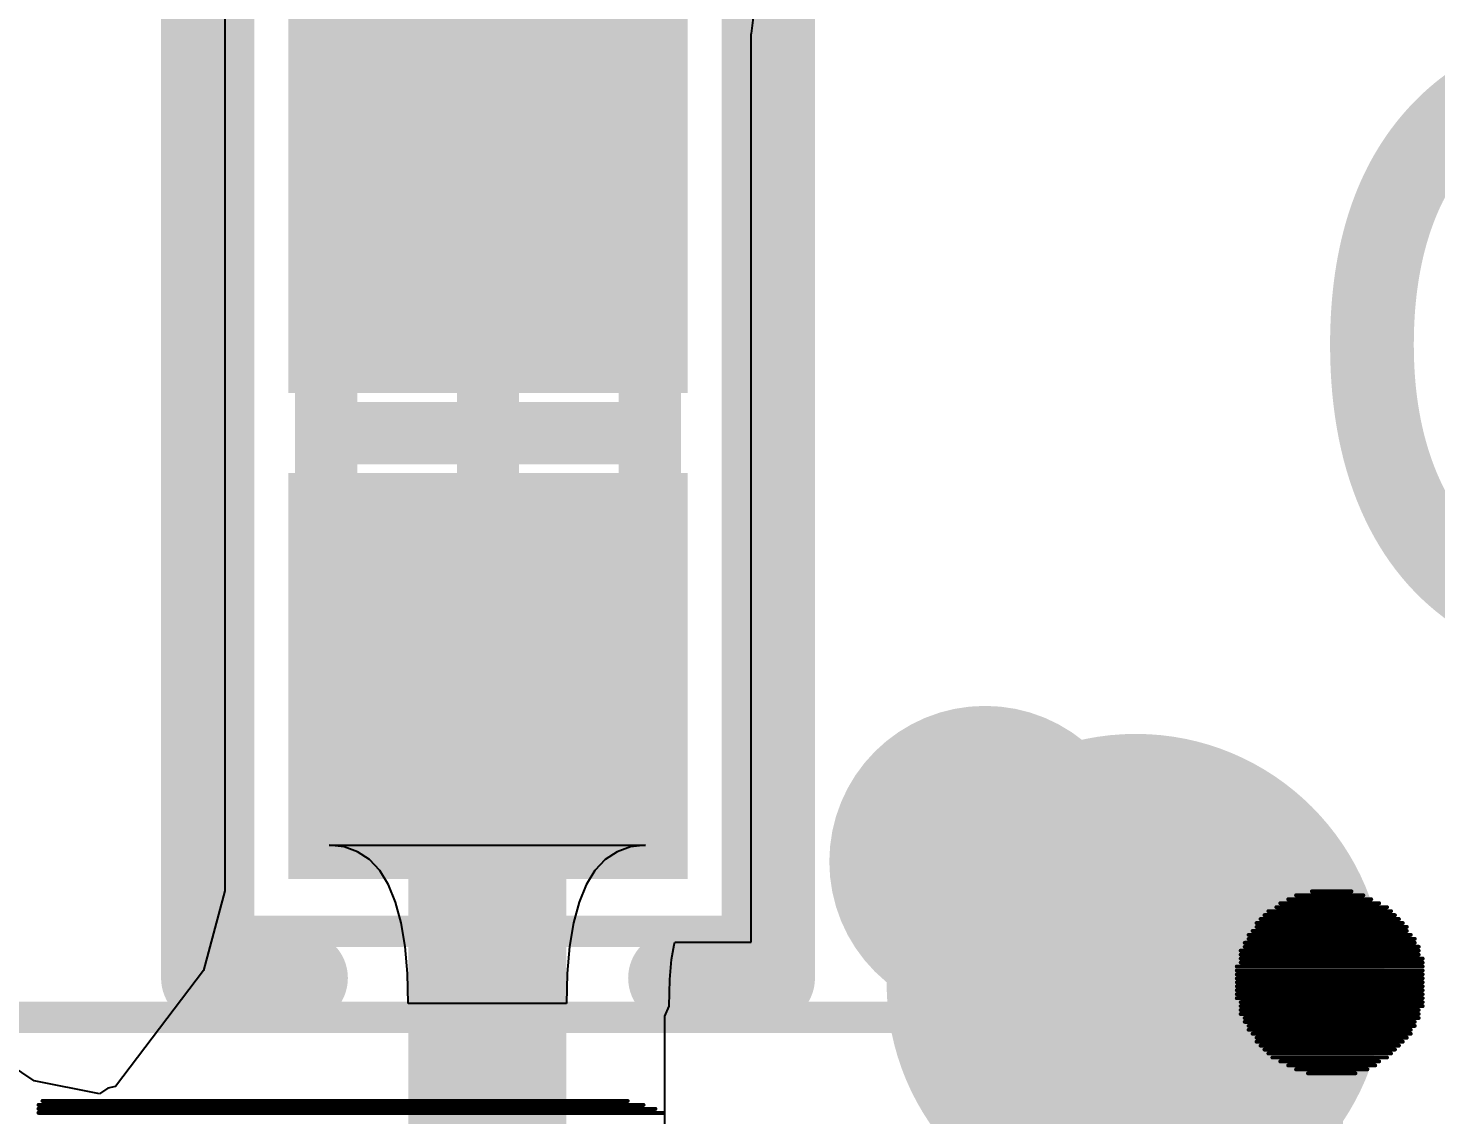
# Model space of a CAD drawing. Header units: inches. Extents: x 0 to 5455, y -5 to 5444.
# Drawn here: x 13.222 to 15.482, y 31.788 to 33.533 of the extents above; entities that cross this region are included whole.
import ezdxf

# ---------------------------------------------------------------- set-up
doc = ezdxf.new("R2010")
doc.units = ezdxf.units.IN
for name, color, linetype in [('Bottom Layer', 5, 'Continuous'), ('Bottom Overlay', 54, 'Continuous'), ('Top 3D Body', 56, 'Continuous'), ('Top Courtyard', 56, 'Continuous'), ('Top Layer', 1, 'Continuous'), ('Top Overlay', 2, 'Continuous'), ('Top Paste', 8, 'Continuous'), ('Top Solder', 216, 'Continuous'), ('Via Holes', 16, 'Continuous')]:
    doc.layers.add(name, color=color, linetype=linetype)
doc.styles.add('Arial', font='', dxfattribs={"height": 0.2})
doc.styles.get('Arial').set_extended_font_data('Arial')

# ---------------------------------------------------------------- blocks, each defined once
blk = doc.blocks.new('5394DE47_A0E8_4329_8464_7791B7C19310_33')
at = {"layer": 'Bottom Overlay'}
for points in [[(8.6058, -2.8355, 0.00635, 0.00635, 0), (7.6025, -2.8355, 0.00635, 0.00635, 0)], [(8.6058, -2.8419, 0.00635, 0.00635, 0), (7.6152, -2.8419, 0.00635, 0.00635, 0)], [(8.6058, -2.8482, 0.00635, 0.00635, 0), (7.6342, -2.8482, 0.00635, 0.00635, 0)], [(8.5994, -2.8546, 0.00635, 0.00635, 0), (7.6596, -2.8546, 0.00635, 0.00635, 0)], [(6.6119, -2.9181, 0.00635, 0.00635, 0), (6.4531, -2.9181, 0.00635, 0.00635, 0)], [(6.5992, -2.9117, 0.00635, 0.00635, 0), (6.4595, -2.9117, 0.00635, 0.00635, 0)], [(6.5865, -2.9054, 0.00635, 0.00635, 0), (6.4722, -2.9054, 0.00635, 0.00635, 0)], [(6.5674, -2.899, 0.00635, 0.00635, 0), (6.4912, -2.899, 0.00635, 0.00635, 0)], [(6.6373, -2.9371, 0.00635, 0.00635, 0), (6.4277, -2.9371, 0.00635, 0.00635, 0)], [(6.6309, -2.9308, 0.00635, 0.00635, 0), (6.4341, -2.9308, 0.00635, 0.00635, 0)], [(6.6246, -2.9244, 0.00635, 0.00635, 0), (6.4404, -2.9244, 0.00635, 0.00635, 0)], [(6.6563, -2.9625, 0.00635, 0.00635, 0), (6.4023, -2.9625, 0.00635, 0.00635, 0)], [(6.65, -2.9562, 0.00635, 0.00635, 0), (6.4087, -2.9562, 0.00635, 0.00635, 0)], [(6.65, -2.9498, 0.00635, 0.00635, 0), (6.415, -2.9498, 0.00635, 0.00635, 0)], [(6.6436, -2.9435, 0.00635, 0.00635, 0), (6.4214, -2.9435, 0.00635, 0.00635, 0)], [(6.6627, -2.9752, 0.00635, 0.00635, 0), (6.396, -2.9752, 0.00635, 0.00635, 0)], [(6.669, -2.9816, 0.00635, 0.00635, 0), (6.396, -2.9816, 0.00635, 0.00635, 0)], [(6.6627, -2.9689, 0.00635, 0.00635, 0), (6.4023, -2.9689, 0.00635, 0.00635, 0)], [(6.6754, -3.007, 0.00635, 0.00635, 0), (6.3833, -3.007, 0.00635, 0.00635, 0)], [(6.669, -2.9879, 0.00635, 0.00635, 0), (6.3896, -2.9879, 0.00635, 0.00635, 0)], [(6.6754, -2.9943, 0.00635, 0.00635, 0), (6.3896, -2.9943, 0.00635, 0.00635, 0)], [(6.6754, -3.0006, 0.00635, 0.00635, 0), (6.3896, -3.0006, 0.00635, 0.00635, 0)], [(6.6754, -3.0133, 0.00635, 0.00635, 0), (6.3833, -3.0133, 0.00635, 0.00635, 0)], [(6.6817, -3.0197, 0.00635, 0.00635, 0), (6.3833, -3.0197, 0.00635, 0.00635, 0)], [(6.6817, -3.026, 0.00635, 0.00635, 0), (6.3833, -3.026, 0.00635, 0.00635, 0)], [(6.6817, -3.0324, 0.00635, 0.00635, 0), (6.3833, -3.0324, 0.00635, 0.00635, 0)], [(6.6817, -3.0387, 0.00635, 0.00635, 0), (6.3833, -3.0387, 0.00635, 0.00635, 0)], [(6.6817, -3.0451, 0.00635, 0.00635, 0), (6.3833, -3.0451, 0.00635, 0.00635, 0)], [(6.6817, -3.0514, 0.00635, 0.00635, 0), (6.3833, -3.0514, 0.00635, 0.00635, 0)], [(6.6817, -3.0578, 0.00635, 0.00635, 0), (6.3833, -3.0578, 0.00635, 0.00635, 0)], [(6.6817, -3.0641, 0.00635, 0.00635, 0), (6.3833, -3.0641, 0.00635, 0.00635, 0)], [(6.6817, -3.0705, 0.00635, 0.00635, 0), (6.3833, -3.0705, 0.00635, 0.00635, 0)], [(6.6754, -3.0768, 0.00635, 0.00635, 0), (6.3833, -3.0768, 0.00635, 0.00635, 0)], [(6.6754, -3.0832, 0.00635, 0.00635, 0), (6.3833, -3.0832, 0.00635, 0.00635, 0)], [(6.6754, -3.0895, 0.00635, 0.00635, 0), (6.3896, -3.0895, 0.00635, 0.00635, 0)], [(6.6754, -3.0959, 0.00635, 0.00635, 0), (6.3896, -3.0959, 0.00635, 0.00635, 0)], [(6.669, -3.1022, 0.00635, 0.00635, 0), (6.3896, -3.1022, 0.00635, 0.00635, 0)], [(6.669, -3.1086, 0.00635, 0.00635, 0), (6.396, -3.1086, 0.00635, 0.00635, 0)], [(6.6627, -3.1149, 0.00635, 0.00635, 0), (6.396, -3.1149, 0.00635, 0.00635, 0)], [(6.6627, -3.1213, 0.00635, 0.00635, 0), (6.4023, -3.1213, 0.00635, 0.00635, 0)], [(6.6563, -3.1276, 0.00635, 0.00635, 0), (6.4087, -3.1276, 0.00635, 0.00635, 0)], [(6.65, -3.134, 0.00635, 0.00635, 0), (6.4087, -3.134, 0.00635, 0.00635, 0)], [(6.65, -3.1403, 0.00635, 0.00635, 0), (6.415, -3.1403, 0.00635, 0.00635, 0)], [(6.6436, -3.1467, 0.00635, 0.00635, 0), (6.4214, -3.1467, 0.00635, 0.00635, 0)], [(6.6373, -3.153, 0.00635, 0.00635, 0), (6.4277, -3.153, 0.00635, 0.00635, 0)], [(6.6309, -3.1594, 0.00635, 0.00635, 0), (6.4341, -3.1594, 0.00635, 0.00635, 0)], [(6.6182, -3.1657, 0.00635, 0.00635, 0), (6.4404, -3.1657, 0.00635, 0.00635, 0)], [(6.6119, -3.1721, 0.00635, 0.00635, 0), (6.4531, -3.1721, 0.00635, 0.00635, 0)], [(6.5992, -3.1784, 0.00635, 0.00635, 0), (6.4658, -3.1784, 0.00635, 0.00635, 0)], [(6.5865, -3.1848, 0.00635, 0.00635, 0), (6.4785, -3.1848, 0.00635, 0.00635, 0)], [(6.5611, -3.1911, 0.00635, 0.00635, 0), (6.4976, -3.1911, 0.00635, 0.00635, 0)]]:
    blk.add_lwpolyline(points, format="xyseb", dxfattribs=at)
for points in [[(7.6009, -2.8355, 0.00317, 0.00317, 1), (7.6041, -2.8355, 0.00317, 0.00317, 1)], [(7.6136, -2.8419, 0.00317, 0.00317, 1), (7.6168, -2.8419, 0.00317, 0.00317, 1)], [(7.6327, -2.8482, 0.00317, 0.00317, 1), (7.6358, -2.8482, 0.00317, 0.00317, 1)], [(8.6042, -2.8355, 0.00317, 0.00317, 1), (8.6074, -2.8355, 0.00317, 0.00317, 1)], [(8.6042, -2.8419, 0.00317, 0.00317, 1), (8.6074, -2.8419, 0.00317, 0.00317, 1)], [(8.6042, -2.8482, 0.00317, 0.00317, 1), (8.6074, -2.8482, 0.00317, 0.00317, 1)], [(7.6581, -2.8546, 0.00317, 0.00317, 1), (7.6612, -2.8546, 0.00317, 0.00317, 1)], [(8.5979, -2.8546, 0.00317, 0.00317, 1), (8.601, -2.8546, 0.00317, 0.00317, 1)], [(6.4516, -2.9181, 0.00317, 0.00317, 1), (6.4547, -2.9181, 0.00317, 0.00317, 1)], [(6.4579, -2.9117, 0.00317, 0.00317, 1), (6.4611, -2.9117, 0.00317, 0.00317, 1)], [(6.4706, -2.9054, 0.00317, 0.00317, 1), (6.4738, -2.9054, 0.00317, 0.00317, 1)], [(6.4897, -2.899, 0.00317, 0.00317, 1), (6.4928, -2.899, 0.00317, 0.00317, 1)], [(6.5659, -2.899, 0.00317, 0.00317, 1), (6.569, -2.899, 0.00317, 0.00317, 1)], [(6.5849, -2.9054, 0.00317, 0.00317, 1), (6.5881, -2.9054, 0.00317, 0.00317, 1)], [(6.5976, -2.9117, 0.00317, 0.00317, 1), (6.6008, -2.9117, 0.00317, 0.00317, 1)], [(6.6103, -2.9181, 0.00317, 0.00317, 1), (6.6135, -2.9181, 0.00317, 0.00317, 1)], [(6.4262, -2.9371, 0.00317, 0.00317, 1), (6.4293, -2.9371, 0.00317, 0.00317, 1)], [(6.4325, -2.9308, 0.00317, 0.00317, 1), (6.4357, -2.9308, 0.00317, 0.00317, 1)], [(6.4389, -2.9244, 0.00317, 0.00317, 1), (6.442, -2.9244, 0.00317, 0.00317, 1)], [(6.623, -2.9244, 0.00317, 0.00317, 1), (6.6262, -2.9244, 0.00317, 0.00317, 1)], [(6.6294, -2.9308, 0.00317, 0.00317, 1), (6.6325, -2.9308, 0.00317, 0.00317, 1)], [(6.6357, -2.9371, 0.00317, 0.00317, 1), (6.6389, -2.9371, 0.00317, 0.00317, 1)], [(6.4008, -2.9625, 0.00317, 0.00317, 1), (6.4039, -2.9625, 0.00317, 0.00317, 1)], [(6.4071, -2.9562, 0.00317, 0.00317, 1), (6.4103, -2.9562, 0.00317, 0.00317, 1)], [(6.4135, -2.9498, 0.00317, 0.00317, 1), (6.4166, -2.9498, 0.00317, 0.00317, 1)], [(6.4198, -2.9435, 0.00317, 0.00317, 1), (6.423, -2.9435, 0.00317, 0.00317, 1)], [(6.6421, -2.9435, 0.00317, 0.00317, 1), (6.6452, -2.9435, 0.00317, 0.00317, 1)], [(6.6484, -2.9498, 0.00317, 0.00317, 1), (6.6516, -2.9498, 0.00317, 0.00317, 1)], [(6.6484, -2.9562, 0.00317, 0.00317, 1), (6.6516, -2.9562, 0.00317, 0.00317, 1)], [(6.6548, -2.9625, 0.00317, 0.00317, 1), (6.6579, -2.9625, 0.00317, 0.00317, 1)], [(6.3944, -2.9752, 0.00317, 0.00317, 1), (6.3976, -2.9752, 0.00317, 0.00317, 1)], [(6.3944, -2.9816, 0.00317, 0.00317, 1), (6.3976, -2.9816, 0.00317, 0.00317, 1)], [(6.4008, -2.9689, 0.00317, 0.00317, 1), (6.4039, -2.9689, 0.00317, 0.00317, 1)], [(6.6611, -2.9689, 0.00317, 0.00317, 1), (6.6643, -2.9689, 0.00317, 0.00317, 1)], [(6.6611, -2.9752, 0.00317, 0.00317, 1), (6.6643, -2.9752, 0.00317, 0.00317, 1)], [(6.6675, -2.9816, 0.00317, 0.00317, 1), (6.6706, -2.9816, 0.00317, 0.00317, 1)], [(6.3817, -3.007, 0.00317, 0.00317, 1), (6.3849, -3.007, 0.00317, 0.00317, 1)], [(6.3881, -2.9879, 0.00317, 0.00317, 1), (6.3912, -2.9879, 0.00317, 0.00317, 1)], [(6.3881, -2.9943, 0.00317, 0.00317, 1), (6.3912, -2.9943, 0.00317, 0.00317, 1)], [(6.3881, -3.0006, 0.00317, 0.00317, 1), (6.3912, -3.0006, 0.00317, 0.00317, 1)], [(6.6675, -2.9879, 0.00317, 0.00317, 1), (6.6706, -2.9879, 0.00317, 0.00317, 1)], [(6.6738, -2.9943, 0.00317, 0.00317, 1), (6.677, -2.9943, 0.00317, 0.00317, 1)], [(6.6738, -3.0006, 0.00317, 0.00317, 1), (6.677, -3.0006, 0.00317, 0.00317, 1)], [(6.6738, -3.007, 0.00317, 0.00317, 1), (6.677, -3.007, 0.00317, 0.00317, 1)], [(6.3817, -3.0133, 0.00317, 0.00317, 1), (6.3849, -3.0133, 0.00317, 0.00317, 1)], [(6.3817, -3.0197, 0.00317, 0.00317, 1), (6.3849, -3.0197, 0.00317, 0.00317, 1)], [(6.3817, -3.026, 0.00317, 0.00317, 1), (6.3849, -3.026, 0.00317, 0.00317, 1)], [(6.6738, -3.0133, 0.00317, 0.00317, 1), (6.677, -3.0133, 0.00317, 0.00317, 1)], [(6.6802, -3.0197, 0.00317, 0.00317, 1), (6.6833, -3.0197, 0.00317, 0.00317, 1)], [(6.6802, -3.026, 0.00317, 0.00317, 1), (6.6833, -3.026, 0.00317, 0.00317, 1)], [(6.3817, -3.0324, 0.00317, 0.00317, 1), (6.3849, -3.0324, 0.00317, 0.00317, 1)], [(6.3817, -3.0387, 0.00317, 0.00317, 1), (6.3849, -3.0387, 0.00317, 0.00317, 1)], [(6.3817, -3.0451, 0.00317, 0.00317, 1), (6.3849, -3.0451, 0.00317, 0.00317, 1)], [(6.3817, -3.0514, 0.00317, 0.00317, 1), (6.3849, -3.0514, 0.00317, 0.00317, 1)], [(6.6802, -3.0324, 0.00317, 0.00317, 1), (6.6833, -3.0324, 0.00317, 0.00317, 1)], [(6.6802, -3.0387, 0.00317, 0.00317, 1), (6.6833, -3.0387, 0.00317, 0.00317, 1)], [(6.6802, -3.0451, 0.00317, 0.00317, 1), (6.6833, -3.0451, 0.00317, 0.00317, 1)], [(6.6802, -3.0514, 0.00317, 0.00317, 1), (6.6833, -3.0514, 0.00317, 0.00317, 1)], [(6.3817, -3.0578, 0.00317, 0.00317, 1), (6.3849, -3.0578, 0.00317, 0.00317, 1)], [(6.3817, -3.0641, 0.00317, 0.00317, 1), (6.3849, -3.0641, 0.00317, 0.00317, 1)], [(6.3817, -3.0705, 0.00317, 0.00317, 1), (6.3849, -3.0705, 0.00317, 0.00317, 1)], [(6.3817, -3.0768, 0.00317, 0.00317, 1), (6.3849, -3.0768, 0.00317, 0.00317, 1)], [(6.6738, -3.0768, 0.00317, 0.00317, 1), (6.677, -3.0768, 0.00317, 0.00317, 1)], [(6.6802, -3.0578, 0.00317, 0.00317, 1), (6.6833, -3.0578, 0.00317, 0.00317, 1)], [(6.6802, -3.0641, 0.00317, 0.00317, 1), (6.6833, -3.0641, 0.00317, 0.00317, 1)], [(6.6802, -3.0705, 0.00317, 0.00317, 1), (6.6833, -3.0705, 0.00317, 0.00317, 1)], [(6.3817, -3.0832, 0.00317, 0.00317, 1), (6.3849, -3.0832, 0.00317, 0.00317, 1)], [(6.3881, -3.0895, 0.00317, 0.00317, 1), (6.3912, -3.0895, 0.00317, 0.00317, 1)], [(6.3881, -3.0959, 0.00317, 0.00317, 1), (6.3912, -3.0959, 0.00317, 0.00317, 1)], [(6.6738, -3.0832, 0.00317, 0.00317, 1), (6.677, -3.0832, 0.00317, 0.00317, 1)], [(6.6738, -3.0895, 0.00317, 0.00317, 1), (6.677, -3.0895, 0.00317, 0.00317, 1)], [(6.6738, -3.0959, 0.00317, 0.00317, 1), (6.677, -3.0959, 0.00317, 0.00317, 1)], [(6.3881, -3.1022, 0.00317, 0.00317, 1), (6.3912, -3.1022, 0.00317, 0.00317, 1)], [(6.3944, -3.1086, 0.00317, 0.00317, 1), (6.3976, -3.1086, 0.00317, 0.00317, 1)], [(6.3944, -3.1149, 0.00317, 0.00317, 1), (6.3976, -3.1149, 0.00317, 0.00317, 1)], [(6.4008, -3.1213, 0.00317, 0.00317, 1), (6.4039, -3.1213, 0.00317, 0.00317, 1)], [(6.6611, -3.1149, 0.00317, 0.00317, 1), (6.6643, -3.1149, 0.00317, 0.00317, 1)], [(6.6611, -3.1213, 0.00317, 0.00317, 1), (6.6643, -3.1213, 0.00317, 0.00317, 1)], [(6.6675, -3.1022, 0.00317, 0.00317, 1), (6.6706, -3.1022, 0.00317, 0.00317, 1)], [(6.6675, -3.1086, 0.00317, 0.00317, 1), (6.6706, -3.1086, 0.00317, 0.00317, 1)], [(6.4071, -3.1276, 0.00317, 0.00317, 1), (6.4103, -3.1276, 0.00317, 0.00317, 1)], [(6.4071, -3.134, 0.00317, 0.00317, 1), (6.4103, -3.134, 0.00317, 0.00317, 1)], [(6.4135, -3.1403, 0.00317, 0.00317, 1), (6.4166, -3.1403, 0.00317, 0.00317, 1)], [(6.6484, -3.134, 0.00317, 0.00317, 1), (6.6516, -3.134, 0.00317, 0.00317, 1)], [(6.6484, -3.1403, 0.00317, 0.00317, 1), (6.6516, -3.1403, 0.00317, 0.00317, 1)], [(6.6548, -3.1276, 0.00317, 0.00317, 1), (6.6579, -3.1276, 0.00317, 0.00317, 1)], [(6.4198, -3.1467, 0.00317, 0.00317, 1), (6.423, -3.1467, 0.00317, 0.00317, 1)], [(6.4262, -3.153, 0.00317, 0.00317, 1), (6.4293, -3.153, 0.00317, 0.00317, 1)], [(6.4325, -3.1594, 0.00317, 0.00317, 1), (6.4357, -3.1594, 0.00317, 0.00317, 1)], [(6.4389, -3.1657, 0.00317, 0.00317, 1), (6.442, -3.1657, 0.00317, 0.00317, 1)], [(6.6167, -3.1657, 0.00317, 0.00317, 1), (6.6198, -3.1657, 0.00317, 0.00317, 1)], [(6.6294, -3.1594, 0.00317, 0.00317, 1), (6.6325, -3.1594, 0.00317, 0.00317, 1)], [(6.6357, -3.153, 0.00317, 0.00317, 1), (6.6389, -3.153, 0.00317, 0.00317, 1)], [(6.6421, -3.1467, 0.00317, 0.00317, 1), (6.6452, -3.1467, 0.00317, 0.00317, 1)], [(6.4516, -3.1721, 0.00317, 0.00317, 1), (6.4547, -3.1721, 0.00317, 0.00317, 1)], [(6.4643, -3.1784, 0.00317, 0.00317, 1), (6.4674, -3.1784, 0.00317, 0.00317, 1)], [(6.477, -3.1848, 0.00317, 0.00317, 1), (6.4801, -3.1848, 0.00317, 0.00317, 1)], [(6.5849, -3.1848, 0.00317, 0.00317, 1), (6.5881, -3.1848, 0.00317, 0.00317, 1)], [(6.5976, -3.1784, 0.00317, 0.00317, 1), (6.6008, -3.1784, 0.00317, 0.00317, 1)], [(6.6103, -3.1721, 0.00317, 0.00317, 1), (6.6135, -3.1721, 0.00317, 0.00317, 1)], [(6.496, -3.1911, 0.00317, 0.00317, 1), (6.4992, -3.1911, 0.00317, 0.00317, 1)], [(6.5595, -3.1911, 0.00317, 0.00317, 1), (6.5627, -3.1911, 0.00317, 0.00317, 1)]]:
    blk.add_lwpolyline(points, format="xyseb", close=True, dxfattribs=at)
blk = doc.blocks.new('1C9CA8C2_7F7E_4E2B_A488_6DD37E6BADEA_36')
at = {"layer": 'Top Courtyard'}
for points in [[(-2.1, -2.1, 0.05, 0.05, 0), (-2.1, 2.1, 0.05, 0.05, 0)], [(2.1, 2.1, 0.05, 0.05, 0), (-2.1, 2.1, 0.05, 0.05, 0)]]:
    blk.add_lwpolyline(points, format="xyseb", dxfattribs=at)
blk.add_lwpolyline([(-2.1125, 2.1, 0.025, 0.025, 1), (-2.0875, 2.1, 0.025, 0.025, 1)], format="xyseb", close=True, dxfattribs=at)
blk.add_lwpolyline([(-2.1125, 2.1, 0.025, 0.025, 1), (-2.0875, 2.1, 0.025, 0.025, 1)], format="xyseb", close=True, dxfattribs=at)
at = {"layer": 'Top Overlay'}
for points in [[(-2.225, 1.55, 0.25, 0.25, 1), (-2.475, 1.55, 0.25, 0.25, 1)], [(-2.5375, 1.55, 0.125, 0.125, 1), (-2.4125, 1.55, 0.125, 0.125, 1)], [(-2.2875, 1.55, 0.125, 0.125, 1), (-2.1625, 1.55, 0.125, 0.125, 1)]]:
    blk.add_lwpolyline(points, format="xyseb", close=True, dxfattribs=at)
blk = doc.blocks.new('CAP_0402_1005_RF_40')
at = {"layer": 'Top Layer'}
for points in [[(-0.665, -0.27), (-0.665, 0.27), (-0.115, 0.27), (-0.115, -0.27)], [(0.115, -0.27), (0.115, 0.27), (0.665, 0.27), (0.665, -0.27)]]:
    blk.add_hatch(color=1, dxfattribs=at).paths.add_polyline_path(points)
at = {"layer": 'Top Paste'}
for points in [[(-0.665, -0.27), (-0.665, 0.27), (-0.115, 0.27), (-0.115, -0.27)], [(0.115, -0.27), (0.115, 0.27), (0.665, 0.27), (0.665, -0.27)]]:
    blk.add_hatch(color=8, dxfattribs=at).paths.add_polyline_path(points)
at = {"layer": 'Top Solder'}
for points in [[(-0.7158, -0.3208), (-0.7158, 0.3208), (-0.0642, 0.3208), (-0.0642, -0.3208)], [(0.0642, -0.3208), (0.0642, 0.3208), (0.7158, 0.3208), (0.7158, -0.3208)]]:
    blk.add_hatch(color=216, dxfattribs=at).paths.add_polyline_path(points)
at = {"layer": 'Top 3D Body'}
for points in [[(-0.515, -0.26, 0.1, 0.1, 0), (-0.515, 0.26, 0.1, 0.1, 0)], [(0.515, 0.26, 0.1, 0.1, 0), (-0.515, 0.26, 0.1, 0.1, 0)], [(0.515, -0.26, 0.1, 0.1, 0), (0.515, 0.26, 0.1, 0.1, 0)], [(0.515, -0.26, 0.1, 0.1, 0), (-0.515, -0.26, 0.1, 0.1, 0)]]:
    blk.add_lwpolyline(points, format="xyseb", dxfattribs=at)
for points in [[(-0.54, 0.26, 0.05, 0.05, 1), (-0.49, 0.26, 0.05, 0.05, 1)], [(-0.54, 0.26, 0.05, 0.05, 1), (-0.49, 0.26, 0.05, 0.05, 1)], [(0.49, 0.26, 0.05, 0.05, 1), (0.54, 0.26, 0.05, 0.05, 1)], [(0.49, 0.26, 0.05, 0.05, 1), (0.54, 0.26, 0.05, 0.05, 1)], [(-0.54, -0.26, 0.05, 0.05, 1), (-0.49, -0.26, 0.05, 0.05, 1)], [(-0.54, -0.26, 0.05, 0.05, 1), (-0.49, -0.26, 0.05, 0.05, 1)], [(0.49, -0.26, 0.05, 0.05, 1), (0.54, -0.26, 0.05, 0.05, 1)], [(0.49, -0.26, 0.05, 0.05, 1), (0.54, -0.26, 0.05, 0.05, 1)]]:
    blk.add_lwpolyline(points, format="xyseb", close=True, dxfattribs=at)
at = {"layer": 'Top Courtyard'}
for points in [[(-0.8, -0.4, 0.05, 0.05, 0), (-0.8, 0.4, 0.05, 0.05, 0)], [(0.8, 0.4, 0.05, 0.05, 0), (-0.8, 0.4, 0.05, 0.05, 0)], [(0.8, -0.4, 0.05, 0.05, 0), (0.8, 0.4, 0.05, 0.05, 0)], [(0, -0.26, 0.1, 0.1, 0), (0, 0.26, 0.1, 0.1, 0)], [(0.26, 0, 0.1, 0.1, 0), (-0.26, 0, 0.1, 0.1, 0)], [(0.8, -0.4, 0.05, 0.05, 0), (-0.8, -0.4, 0.05, 0.05, 0)]]:
    blk.add_lwpolyline(points, format="xyseb", dxfattribs=at)
for points in [[(-0.8125, 0.4, 0.025, 0.025, 1), (-0.7875, 0.4, 0.025, 0.025, 1)], [(-0.8125, 0.4, 0.025, 0.025, 1), (-0.7875, 0.4, 0.025, 0.025, 1)], [(0.7875, 0.4, 0.025, 0.025, 1), (0.8125, 0.4, 0.025, 0.025, 1)], [(0.7875, 0.4, 0.025, 0.025, 1), (0.8125, 0.4, 0.025, 0.025, 1)], [(-0.025, 0.26, 0.05, 0.05, 1), (0.025, 0.26, 0.05, 0.05, 1)], [(-0.285, 0, 0.05, 0.05, 1), (-0.235, 0, 0.05, 0.05, 1)], [(0.235, 0, 0.05, 0.05, 1), (0.285, 0, 0.05, 0.05, 1)], [(-0.025, -0.26, 0.05, 0.05, 1), (0.025, -0.26, 0.05, 0.05, 1)], [(-0.8125, -0.4, 0.025, 0.025, 1), (-0.7875, -0.4, 0.025, 0.025, 1)], [(-0.8125, -0.4, 0.025, 0.025, 1), (-0.7875, -0.4, 0.025, 0.025, 1)], [(0.7875, -0.4, 0.025, 0.025, 1), (0.8125, -0.4, 0.025, 0.025, 1)], [(0.7875, -0.4, 0.025, 0.025, 1), (0.8125, -0.4, 0.025, 0.025, 1)]]:
    blk.add_lwpolyline(points, format="xyseb", close=True, dxfattribs=at)
at = {"layer": 'Top Overlay'}
for points in [[(0.875, 0.45, 0.15, 0.15, 0), (-0.875, 0.45, 0.15, 0.15, 0)], [(-0.875, 0.3, 0.15, 0.15, 0), (-0.875, 0.45, 0.15, 0.15, 0)], [(0.875, 0.3, 0.15, 0.15, 0), (0.875, 0.45, 0.15, 0.15, 0)], [(-0.875, -0.45, 0.15, 0.15, 0), (-0.875, -0.3, 0.15, 0.15, 0)], [(0.875, -0.45, 0.15, 0.15, 0), (0.875, -0.3, 0.15, 0.15, 0)], [(0.875, -0.45, 0.15, 0.15, 0), (-0.875, -0.45, 0.15, 0.15, 0)]]:
    blk.add_lwpolyline(points, format="xyseb", dxfattribs=at)
for points in [[(-0.9125, 0.45, 0.075, 0.075, 1), (-0.8375, 0.45, 0.075, 0.075, 1)], [(-0.9125, 0.45, 0.075, 0.075, 1), (-0.8375, 0.45, 0.075, 0.075, 1)], [(0.8375, 0.45, 0.075, 0.075, 1), (0.9125, 0.45, 0.075, 0.075, 1)], [(0.8375, 0.45, 0.075, 0.075, 1), (0.9125, 0.45, 0.075, 0.075, 1)], [(-0.9125, 0.3, 0.075, 0.075, 1), (-0.8375, 0.3, 0.075, 0.075, 1)], [(0.8375, 0.3, 0.075, 0.075, 1), (0.9125, 0.3, 0.075, 0.075, 1)], [(-0.9125, -0.3, 0.075, 0.075, 1), (-0.8375, -0.3, 0.075, 0.075, 1)], [(0.8375, -0.3, 0.075, 0.075, 1), (0.9125, -0.3, 0.075, 0.075, 1)], [(-0.9125, -0.45, 0.075, 0.075, 1), (-0.8375, -0.45, 0.075, 0.075, 1)], [(-0.9125, -0.45, 0.075, 0.075, 1), (-0.8375, -0.45, 0.075, 0.075, 1)], [(0.8375, -0.45, 0.075, 0.075, 1), (0.9125, -0.45, 0.075, 0.075, 1)], [(0.8375, -0.45, 0.075, 0.075, 1), (0.9125, -0.45, 0.075, 0.075, 1)]]:
    blk.add_lwpolyline(points, format="xyseb", close=True, dxfattribs=at)

msp = doc.modelspace()

# ---------------------------------------------------------------- hatches: boundary and pattern name
at = {"layer": 'Bottom Layer'}
h = msp.add_hatch(color=5, dxfattribs=at)
edge = h.paths.add_edge_path()
edge.add_arc((15, 32), 0.4, 0, 360)
at = {"layer": 'Top Layer'}
h = msp.add_hatch(color=1, dxfattribs=at)
edge = h.paths.add_edge_path()
edge.add_arc((15, 32), 0.4, 0, 360)
at = {"layer": 'Via Holes'}
h = msp.add_hatch(color=7, dxfattribs=at)
edge = h.paths.add_edge_path()
edge.add_arc((15, 32), 0.2, 0, 360)

# ---------------------------------------------------------------- linework, layer by layer
at = {"layer": 'Top Layer'}
for p, q in [((14.383, 33.5245), (14.4154, 33.7914)), ((13.5376, 33.6898), (13.5376, 32.8456)), ((14.3824, 33.5233), (14.383, 33.5244)), ((14.3824, 32.8456), (14.3824, 33.5233)), ((14.383, 33.5244), (14.383, 33.5245)), ((13.5376, 32.8456), (13.5376, 32.1478)), ((14.3824, 32.0656), (14.3824, 32.8456)), ((13.7291, 32.2185), (13.705, 32.2211)), ((13.705, 32.2211), (14.213, 32.2211)), ((13.7507, 32.2109), (13.7291, 32.2185)), ((13.7698, 32.1982), (13.7507, 32.2109)), ((14.1673, 32.2109), (14.1482, 32.1982)), ((14.1889, 32.2185), (14.1673, 32.2109)), ((14.213, 32.2211), (14.1889, 32.2185)), ((13.7863, 32.1804), (13.7698, 32.1982)), ((14.1482, 32.1982), (14.1317, 32.1804)), ((13.8003, 32.1576), (13.7863, 32.1804)), ((14.1317, 32.1804), (14.1178, 32.1576)), ((13.5376, 32.1478), (13.5032, 32.0202)), ((13.8117, 32.1296), (13.8003, 32.1576)), ((14.1178, 32.1576), (14.1063, 32.1296)), ((13.8206, 32.0966), (13.8117, 32.1296)), ((14.1063, 32.1296), (14.0974, 32.0966)), ((13.8269, 32.0585), (13.8206, 32.0966)), ((14.0974, 32.0966), (14.0911, 32.0585)), ((13.8307, 32.0153), (13.8269, 32.0585)), ((14.0911, 32.0585), (14.0873, 32.0153)), ((14.2548, 32.0377), (14.2588, 32.0615)), ((14.2588, 32.0615), (14.2599, 32.0656)), ((14.2599, 32.0656), (14.3824, 32.0656)), ((14.252, 32.0059), (14.2548, 32.0377)), ((13.5032, 32.0202), (13.3617, 31.8337)), ((13.832, 31.9671), (13.8307, 32.0153)), ((14.0873, 32.0153), (14.086, 31.9671)), ((14.2509, 31.9627), (14.252, 32.0059)), ((14.086, 31.9671), (13.832, 31.9671)), ((14.2439, 31.9469), (14.2509, 31.9627)), ((14.2439, 31.221), (14.2439, 31.9469)), ((13.2312, 31.8432), (13.1059, 31.927)), ((13.3363, 31.8223), (13.2312, 31.8432)), ((13.3498, 31.8313), (13.3363, 31.8223)), ((13.3617, 31.8337), (13.3498, 31.8313))]:
    msp.add_line(p, q, dxfattribs=at)
for points in [[(13.965, 33.278, 0.254, 0.254, 0), (13.965, 35.682, 0.254, 0.254, 0)], [(13.96, 33.273, 0.254, 0.254, 0), (13.965, 33.278, 0.254, 0.254, 0)], [(13.959, 32.492, 0.254, 0.254, 0), (13.96, 32.493, 0.254, 0.254, 0)], [(13.959, 31.221, 0.254, 0.254, 0), (13.959, 32.492, 0.254, 0.254, 0)]]:
    msp.add_lwpolyline(points, format="xyseb", dxfattribs=at)
for points in [[(13.8965, 33.273, 0.127, 0.127, 1), (14.0235, 33.273, 0.127, 0.127, 1)], [(13.9015, 33.278, 0.127, 0.127, 1), (14.0285, 33.278, 0.127, 0.127, 1)], [(13.9015, 33.278, 0.127, 0.127, 1), (14.0285, 33.278, 0.127, 0.127, 1)], [(13.8955, 32.492, 0.127, 0.127, 1), (14.0225, 32.492, 0.127, 0.127, 1)], [(13.8955, 32.492, 0.127, 0.127, 1), (14.0225, 32.492, 0.127, 0.127, 1)], [(13.8965, 32.493, 0.127, 0.127, 1), (14.0235, 32.493, 0.127, 0.127, 1)]]:
    msp.add_lwpolyline(points, format="xyseb", close=True, dxfattribs=at)

# ---------------------------------------------------------------- block references
for name, p, rotation in [('5394DE47_A0E8_4329_8464_7791B7C19310_33', (21.844, 28.956), 180), ('CAP_0402_1005_RF_40', (13.96, 32.883), 270), ('1C9CA8C2_7F7E_4E2B_A488_6DD37E6BADEA_36', (13.208, 29.845), 270)]:
    msp.add_blockref(name, p, dxfattribs=dict(rotation=rotation))

# ---------------------------------------------------------------- texts
at = {"layer": 'Top Overlay', "style": 'Arial'}
msp.add_text('C8', height=1.016, dxfattribs=at).set_placement((15.24, 32.512))

doc.saveas('drawing.dxf')
